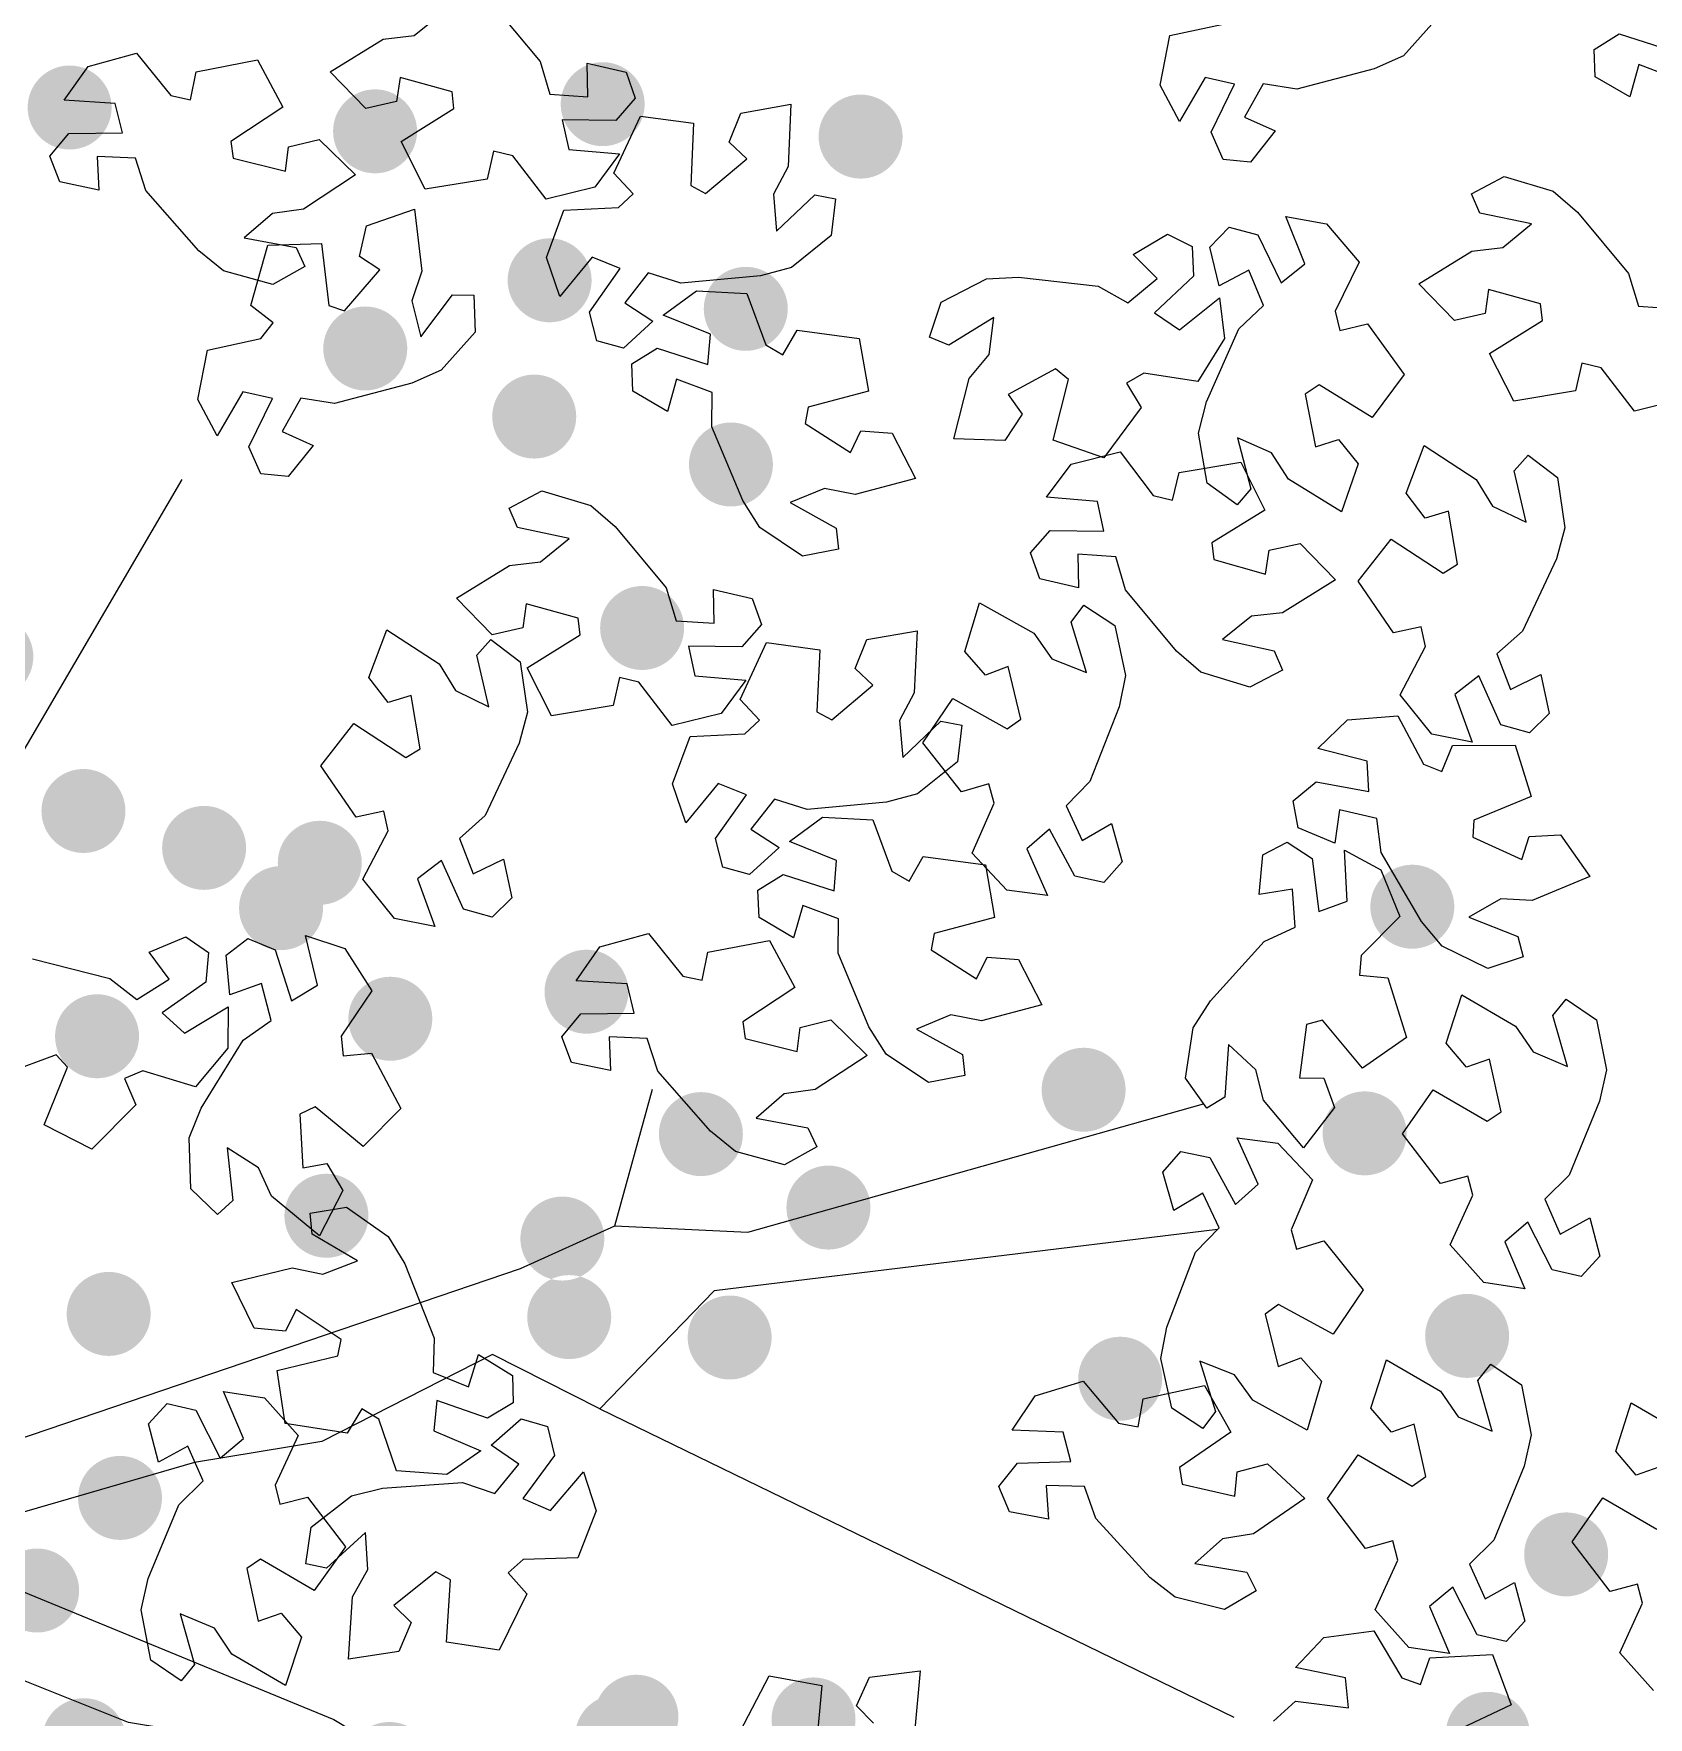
# Model space of a CAD drawing. Header units: millimetres. Extents: x 935 to 13922, y 3203 to 7816.
# Drawn here: x 4787.4 to 4878, y 7157.6 to 7252 of the extents above; entities that cross this region are included whole.
import ezdxf

# ---------------------------------------------------------------- set-up
doc = ezdxf.new("R2010")
doc.units = ezdxf.units.MM
doc.layers.add('ALBERI frutti - Fruit', color=7, linetype='Continuous', lineweight=5, true_color=0xfd8930)
doc.layers.add('Albero_tronco', color=7, linetype='Continuous', lineweight=5, true_color=0x846648)
doc.layers.add('ALBERO - TREE', color=96, linetype='Continuous', lineweight=5)

msp = doc.modelspace()

# ---------------------------------------------------------------- hatches: boundary and pattern name
at = {"layer": 'ALBERI frutti - Fruit', "lineweight": 30}
h = msp.add_hatch(color=256, dxfattribs=at)
h.dxf.hatch_style = 1
edge = h.paths.add_edge_path()
edge.add_arc((4735.583, 7251.741), 2.355, 0, 360)
edge = h.paths.add_edge_path()
edge.add_arc((4725.65, 7251.892), 2.355, 0, 360)
edge = h.paths.add_edge_path()
edge.add_arc((4738.91, 7235.318), 2.355, 0, 360)
edge = h.paths.add_edge_path()
edge.add_arc((4740.429, 7224.522), 2.355, 0, 360)
edge = h.paths.add_edge_path()
edge.add_arc((4771.976, 7231.724), 2.355, 0, 360)
edge = h.paths.add_edge_path()
edge.add_arc((4775.627, 7236.054), 2.355, 0, 360)
edge = h.paths.add_edge_path()
edge.add_arc((4755.388, 7216.457), 2.355, 0, 360)
edge = h.paths.add_edge_path()
edge.add_arc((4762.22, 7202), 2.355, 0, 360)
edge = h.paths.add_edge_path()
edge.add_arc((4767.976, 7210.999), 2.355, 0, 360)
edge = h.paths.add_edge_path()
edge.add_arc((4768.605, 7220.042), 2.355, 0, 360)
edge = h.paths.add_edge_path()
edge.add_arc((4815.502, 7230.558), 2.355, 0, 360)
edge = h.paths.add_edge_path()
edge.add_arc((4821.552, 7218.702), 2.355, 0, 360)
edge = h.paths.add_edge_path()
edge.add_arc((4826.534, 7227.871), 2.355, 0, 360)
edge = h.paths.add_edge_path()
edge.add_arc((4827.365, 7236.599), 2.355, 0, 360)
edge = h.paths.add_edge_path()
edge.add_arc((4816.365, 7238.199), 2.355, 0, 360)
edge = h.paths.add_edge_path()
edge.add_arc((4833.806, 7246.258), 2.355, 0, 360)
edge = h.paths.add_edge_path()
edge.add_arc((4819.34, 7248.078), 2.355, 0, 360)
edge = h.paths.add_edge_path()
edge.add_arc((4806.575, 7246.554), 2.355, 0, 360)
edge = h.paths.add_edge_path()
edge.add_arc((4786.815, 7256.284), 2.355, 0, 360)
edge = h.paths.add_edge_path()
edge.add_arc((4791.466, 7261.475), 2.355, 0, 360)
edge = h.paths.add_edge_path()
edge.add_arc((4816.66, 7271.616), 2.355, 0, 360)
edge = h.paths.add_edge_path()
edge.add_arc((4824.043, 7281.879), 2.355, 0, 360)
edge = h.paths.add_edge_path()
edge.add_arc((4816.274, 7276.021), 2.355, 0, 360)
edge = h.paths.add_edge_path()
edge.add_arc((4803.041, 7277.3), 2.355, 0, 360)
edge = h.paths.add_edge_path()
edge.add_arc((4796.181, 7297.93), 2.355, 0, 360)
edge = h.paths.add_edge_path()
edge.add_arc((4800.496, 7294.553), 2.355, 0, 360)
edge = h.paths.add_edge_path()
edge.add_arc((4806.625, 7288.347), 2.355, 0, 360)
edge = h.paths.add_edge_path()
edge.add_arc((4817.629, 7289.865), 2.355, 0, 360)
edge = h.paths.add_edge_path()
edge.add_arc((4766.491, 7284.608), 2.355, 0, 360)
edge = h.paths.add_edge_path()
edge.add_arc((4772.24, 7273.249), 2.355, 0, 360)
edge = h.paths.add_edge_path()
edge.add_arc((4777.793, 7260.997), 2.355, 0, 360)
edge = h.paths.add_edge_path()
edge.add_arc((4790.83, 7271.794), 2.355, 0, 360)
edge = h.paths.add_edge_path()
edge.add_arc((4761.66, 7247.861), 2.355, 0, 360)
edge = h.paths.add_edge_path()
edge.add_arc((4773.398, 7250.934), 2.355, 0, 360)
edge = h.paths.add_edge_path()
edge.add_arc((4784.241, 7234.125), 2.355, 0, 360)
edge = h.paths.add_edge_path()
edge.add_arc((4785.054, 7217.097), 2.355, 0, 360)
edge = h.paths.add_edge_path()
edge.add_arc((4790.22, 7208.439), 2.355, 0, 360)
edge = h.paths.add_edge_path()
edge.add_arc((4803.474, 7205.535), 2.355, 0, 360)
edge = h.paths.add_edge_path()
edge.add_arc((4790.983, 7195.805), 2.355, 0, 360)
edge = h.paths.add_edge_path()
edge.add_arc((4779.542, 7209.132), 2.355, 0, 360)
edge = h.paths.add_edge_path()
edge.add_arc((4777.778, 7198.934), 2.355, 0, 360)
edge = h.paths.add_edge_path()
edge.add_arc((4747.422, 7246.276), 2.355, 0, 360)
edge = h.paths.add_edge_path()
edge.add_arc((4789.446, 7247.889), 2.355, 0, 360)
edge = h.paths.add_edge_path()
edge.add_arc((4806.026, 7234.377), 2.355, 0, 360)
edge = h.paths.add_edge_path()
edge.add_arc((4736.418, 7280.446), 2.355, 0, 360)
edge = h.paths.add_edge_path()
edge.add_arc((4730.88, 7273.16), 2.355, 0, 360)
edge = h.paths.add_edge_path()
edge.add_arc((4752.783, 7270.849), 2.355, 0, 360)
edge = h.paths.add_edge_path()
edge.add_arc((4750.731, 7287.054), 2.355, 0, 360)
edge = h.paths.add_edge_path()
edge.add_arc((4769.165, 7297.32), 2.355, 0, 360)
edge = h.paths.add_edge_path()
edge.add_arc((4733.011, 7220.007), 2.355, 0, 360)
h = msp.add_hatch(color=256, dxfattribs=at)
h.dxf.hatch_style = 1
edge = h.paths.add_edge_path()
edge.add_arc((4736.388, 7160.181), 2.355, 0, 360)
edge = h.paths.add_edge_path()
edge.add_arc((4726.455, 7160.332), 2.355, 0, 360)
edge = h.paths.add_edge_path()
edge.add_arc((4739.715, 7143.758), 2.355, 0, 360)
edge = h.paths.add_edge_path()
edge.add_arc((4741.235, 7132.962), 2.355, 0, 360)
edge = h.paths.add_edge_path()
edge.add_arc((4772.781, 7140.164), 2.355, 0, 360)
edge = h.paths.add_edge_path()
edge.add_arc((4776.432, 7144.494), 2.355, 0, 360)
edge = h.paths.add_edge_path()
edge.add_arc((4756.194, 7124.897), 2.355, 0, 360)
edge = h.paths.add_edge_path()
edge.add_arc((4763.026, 7110.44), 2.355, 0, 360)
edge = h.paths.add_edge_path()
edge.add_arc((4768.781, 7119.439), 2.355, 0, 360)
edge = h.paths.add_edge_path()
edge.add_arc((4769.411, 7128.481), 2.355, 0, 360)
edge = h.paths.add_edge_path()
edge.add_arc((4816.307, 7138.998), 2.355, 0, 360)
edge = h.paths.add_edge_path()
edge.add_arc((4822.358, 7127.142), 2.355, 0, 360)
edge = h.paths.add_edge_path()
edge.add_arc((4827.339, 7136.311), 2.355, 0, 360)
edge = h.paths.add_edge_path()
edge.add_arc((4828.171, 7145.039), 2.355, 0, 360)
edge = h.paths.add_edge_path()
edge.add_arc((4817.17, 7146.639), 2.355, 0, 360)
edge = h.paths.add_edge_path()
edge.add_arc((4834.611, 7154.698), 2.355, 0, 360)
edge = h.paths.add_edge_path()
edge.add_arc((4820.145, 7156.518), 2.355, 0, 360)
edge = h.paths.add_edge_path()
edge.add_arc((4807.38, 7154.994), 2.355, 0, 360)
edge = h.paths.add_edge_path()
edge.add_arc((4787.621, 7164.723), 2.355, 0, 360)
edge = h.paths.add_edge_path()
edge.add_arc((4792.271, 7169.915), 2.355, 0, 360)
edge = h.paths.add_edge_path()
edge.add_arc((4817.465, 7180.056), 2.355, 0, 360)
edge = h.paths.add_edge_path()
edge.add_arc((4824.848, 7190.319), 2.355, 0, 360)
edge = h.paths.add_edge_path()
edge.add_arc((4817.079, 7184.461), 2.355, 0, 360)
edge = h.paths.add_edge_path()
edge.add_arc((4803.846, 7185.74), 2.355, 0, 360)
edge = h.paths.add_edge_path()
edge.add_arc((4796.987, 7206.37), 2.355, 0, 360)
edge = h.paths.add_edge_path()
edge.add_arc((4801.302, 7202.993), 2.355, 0, 360)
edge = h.paths.add_edge_path()
edge.add_arc((4807.43, 7196.787), 2.355, 0, 360)
edge = h.paths.add_edge_path()
edge.add_arc((4818.434, 7198.304), 2.355, 0, 360)
edge = h.paths.add_edge_path()
edge.add_arc((4767.297, 7193.048), 2.355, 0, 360)
edge = h.paths.add_edge_path()
edge.add_arc((4773.045, 7181.689), 2.355, 0, 360)
edge = h.paths.add_edge_path()
edge.add_arc((4778.598, 7169.437), 2.355, 0, 360)
edge = h.paths.add_edge_path()
edge.add_arc((4791.635, 7180.234), 2.355, 0, 360)
edge = h.paths.add_edge_path()
edge.add_arc((4762.465, 7156.301), 2.355, 0, 360)
edge = h.paths.add_edge_path()
edge.add_arc((4774.203, 7159.374), 2.355, 0, 360)
edge = h.paths.add_edge_path()
edge.add_arc((4785.047, 7142.565), 2.355, 0, 360)
edge = h.paths.add_edge_path()
edge.add_arc((4785.859, 7125.537), 2.355, 0, 360)
edge = h.paths.add_edge_path()
edge.add_arc((4791.025, 7116.879), 2.355, 0, 360)
edge = h.paths.add_edge_path()
edge.add_arc((4804.279, 7113.975), 2.355, 0, 360)
edge = h.paths.add_edge_path()
edge.add_arc((4791.788, 7104.245), 2.355, 0, 360)
edge = h.paths.add_edge_path()
edge.add_arc((4780.347, 7117.572), 2.355, 0, 360)
edge = h.paths.add_edge_path()
edge.add_arc((4778.584, 7107.373), 2.355, 0, 360)
edge = h.paths.add_edge_path()
edge.add_arc((4748.228, 7154.716), 2.355, 0, 360)
edge = h.paths.add_edge_path()
edge.add_arc((4790.251, 7156.329), 2.355, 0, 360)
edge = h.paths.add_edge_path()
edge.add_arc((4806.831, 7142.817), 2.355, 0, 360)
edge = h.paths.add_edge_path()
edge.add_arc((4737.224, 7188.886), 2.355, 0, 360)
edge = h.paths.add_edge_path()
edge.add_arc((4731.685, 7181.6), 2.355, 0, 360)
edge = h.paths.add_edge_path()
edge.add_arc((4753.588, 7179.289), 2.355, 0, 360)
edge = h.paths.add_edge_path()
edge.add_arc((4751.536, 7195.494), 2.355, 0, 360)
edge = h.paths.add_edge_path()
edge.add_arc((4769.97, 7205.759), 2.355, 0, 360)
edge = h.paths.add_edge_path()
edge.add_arc((4733.817, 7128.447), 2.355, 0, 360)
h = msp.add_hatch(color=256, dxfattribs=at)
h.dxf.hatch_style = 1
edge = h.paths.add_edge_path()
edge.add_arc((4831.165, 7157.493), 2.355, 0, 360)
edge = h.paths.add_edge_path()
edge.add_arc((4821.233, 7157.644), 2.355, 0, 360)
edge = h.paths.add_edge_path()
edge.add_arc((4834.492, 7141.069), 2.355, 0, 360)
edge = h.paths.add_edge_path()
edge.add_arc((4836.012, 7130.273), 2.355, 0, 360)
edge = h.paths.add_edge_path()
edge.add_arc((4867.558, 7137.475), 2.355, 0, 360)
edge = h.paths.add_edge_path()
edge.add_arc((4871.21, 7141.805), 2.355, 0, 360)
edge = h.paths.add_edge_path()
edge.add_arc((4850.971, 7122.209), 2.355, 0, 360)
edge = h.paths.add_edge_path()
edge.add_arc((4857.803, 7107.751), 2.355, 0, 360)
edge = h.paths.add_edge_path()
edge.add_arc((4863.558, 7116.751), 2.355, 0, 360)
edge = h.paths.add_edge_path()
edge.add_arc((4864.188, 7125.793), 2.355, 0, 360)
edge = h.paths.add_edge_path()
edge.add_arc((4911.084, 7136.309), 2.355, 0, 360)
edge = h.paths.add_edge_path()
edge.add_arc((4917.135, 7124.453), 2.355, 0, 360)
edge = h.paths.add_edge_path()
edge.add_arc((4922.117, 7133.622), 2.355, 0, 360)
edge = h.paths.add_edge_path()
edge.add_arc((4922.948, 7142.35), 2.355, 0, 360)
edge = h.paths.add_edge_path()
edge.add_arc((4911.948, 7143.95), 2.355, 0, 360)
edge = h.paths.add_edge_path()
edge.add_arc((4929.388, 7152.01), 2.355, 0, 360)
edge = h.paths.add_edge_path()
edge.add_arc((4914.923, 7153.829), 2.355, 0, 360)
edge = h.paths.add_edge_path()
edge.add_arc((4902.157, 7152.306), 2.355, 0, 360)
edge = h.paths.add_edge_path()
edge.add_arc((4882.398, 7162.035), 2.355, 0, 360)
edge = h.paths.add_edge_path()
edge.add_arc((4887.049, 7167.226), 2.355, 0, 360)
edge = h.paths.add_edge_path()
edge.add_arc((4912.243, 7177.367), 2.355, 0, 360)
edge = h.paths.add_edge_path()
edge.add_arc((4919.626, 7187.63), 2.355, 0, 360)
edge = h.paths.add_edge_path()
edge.add_arc((4911.856, 7181.772), 2.355, 0, 360)
edge = h.paths.add_edge_path()
edge.add_arc((4898.624, 7183.051), 2.355, 0, 360)
edge = h.paths.add_edge_path()
edge.add_arc((4891.764, 7203.682), 2.355, 0, 360)
edge = h.paths.add_edge_path()
edge.add_arc((4896.079, 7200.305), 2.355, 0, 360)
edge = h.paths.add_edge_path()
edge.add_arc((4902.208, 7194.099), 2.355, 0, 360)
edge = h.paths.add_edge_path()
edge.add_arc((4913.211, 7195.616), 2.355, 0, 360)
edge = h.paths.add_edge_path()
edge.add_arc((4862.074, 7190.36), 2.355, 0, 360)
edge = h.paths.add_edge_path()
edge.add_arc((4867.823, 7179), 2.355, 0, 360)
edge = h.paths.add_edge_path()
edge.add_arc((4873.376, 7166.748), 2.355, 0, 360)
edge = h.paths.add_edge_path()
edge.add_arc((4886.412, 7177.546), 2.355, 0, 360)
edge = h.paths.add_edge_path()
edge.add_arc((4857.242, 7153.612), 2.355, 0, 360)
edge = h.paths.add_edge_path()
edge.add_arc((4868.981, 7156.686), 2.355, 0, 360)
edge = h.paths.add_edge_path()
edge.add_arc((4879.824, 7139.877), 2.355, 0, 360)
edge = h.paths.add_edge_path()
edge.add_arc((4880.637, 7122.849), 2.355, 0, 360)
edge = h.paths.add_edge_path()
edge.add_arc((4885.802, 7114.19), 2.355, 0, 360)
edge = h.paths.add_edge_path()
edge.add_arc((4899.056, 7111.286), 2.355, 0, 360)
edge = h.paths.add_edge_path()
edge.add_arc((4886.566, 7101.557), 2.355, 0, 360)
edge = h.paths.add_edge_path()
edge.add_arc((4875.125, 7114.883), 2.355, 0, 360)
edge = h.paths.add_edge_path()
edge.add_arc((4873.361, 7104.685), 2.355, 0, 360)
edge = h.paths.add_edge_path()
edge.add_arc((4843.005, 7152.028), 2.355, 0, 360)
edge = h.paths.add_edge_path()
edge.add_arc((4885.028, 7153.64), 2.355, 0, 360)
edge = h.paths.add_edge_path()
edge.add_arc((4901.609, 7140.129), 2.355, 0, 360)
edge = h.paths.add_edge_path()
edge.add_arc((4832.001, 7186.198), 2.355, 0, 360)
edge = h.paths.add_edge_path()
edge.add_arc((4826.462, 7178.912), 2.355, 0, 360)
edge = h.paths.add_edge_path()
edge.add_arc((4848.366, 7176.6), 2.355, 0, 360)
edge = h.paths.add_edge_path()
edge.add_arc((4846.314, 7192.806), 2.355, 0, 360)
edge = h.paths.add_edge_path()
edge.add_arc((4864.748, 7203.071), 2.355, 0, 360)
edge = h.paths.add_edge_path()
edge.add_arc((4828.594, 7125.759), 2.355, 0, 360)

# ---------------------------------------------------------------- linework, layer by layer
at = {"layer": 'ALBERO - TREE', "lineweight": 9}
for points in [[(4812.96, 7253.914), (4815.83, 7250.467), (4816.379, 7248.63), (4818.513, 7248.489), (4818.474, 7250.377), (4820.649, 7249.868), (4821.166, 7248.412), (4820.073, 7247.156), (4820.073, 7247.156), (4817.072, 7247.194), (4817.434, 7245.534), (4820.284, 7245.288), (4818.907, 7243.432), (4816.162, 7242.744), (4814.299, 7245.18), (4813.214, 7245.435), (4812.859, 7243.88), (4812.859, 7243.88), (4809.394, 7243.302), (4808.034, 7245.981), (4810.999, 7247.831), (4810.894, 7248.765), (4807.98, 7249.568), (4807.78, 7248.222), (4806.058, 7247.84), (4804.065, 7249.884), (4807.031, 7251.729), (4808.775, 7251.927), (4810.387, 7253.245)], [(4866.168, 7252.922), (4864.256, 7250.793), (4862.616, 7250.055), (4858.275, 7248.928), (4856.378, 7249.214), (4855.342, 7247.344), (4857.065, 7246.575), (4855.678, 7244.824), (4854.141, 7244.977), (4853.47, 7246.501), (4853.47, 7246.501), (4854.784, 7249.199), (4853.128, 7249.58), (4851.691, 7247.106), (4850.599, 7249.144), (4851.147, 7251.92), (4854.144, 7252.566)], [(4879.455, 7249.534), (4877.457, 7250.296), (4876.939, 7248.48), (4875.01, 7249.606), (4874.943, 7251.149), (4876.357, 7252.029), (4876.357, 7252.029), (4879.214, 7251.11)], [(4879.953, 7231.545), (4877.209, 7230.857), (4875.346, 7233.293), (4874.26, 7233.548), (4873.906, 7231.994), (4873.906, 7231.994), (4870.44, 7231.415), (4869.08, 7234.095), (4872.046, 7235.944), (4871.94, 7236.878), (4869.027, 7237.681), (4868.827, 7236.335), (4867.105, 7235.954), (4865.112, 7237.998), (4868.078, 7239.843), (4869.821, 7240.04), (4871.434, 7241.359), (4868.542, 7241.974), (4868.067, 7243.056), (4869.898, 7244.018), (4872.639, 7243.196), (4874.006, 7242.027), (4876.877, 7238.581), (4877.426, 7236.743), (4879.56, 7236.603)], [(4787.356, 7200.154), (4791.701, 7199.043), (4793.223, 7197.875), (4795.034, 7199.012), (4793.897, 7200.518), (4795.958, 7201.38), (4797.23, 7200.503), (4797.08, 7198.845), (4797.08, 7198.845), (4794.626, 7197.118), (4795.891, 7195.984), (4798.345, 7197.455), (4798.316, 7195.143), (4796.495, 7192.978), (4793.558, 7193.861), (4792.529, 7193.431), (4793.152, 7191.964), (4793.152, 7191.964), (4790.682, 7189.465), (4788.011, 7190.84), (4789.331, 7194.076), (4788.698, 7194.771), (4785.867, 7193.715)], [(4878.582, 7171.644), (4877.299, 7171.191), (4876.156, 7172.534), (4877.029, 7175.252), (4880.048, 7173.494)], [(4878.275, 7159.116), (4876.382, 7161.22), (4877.663, 7164.006), (4877.38, 7165.085), (4875.84, 7164.67), (4875.84, 7164.67), (4873.707, 7167.462), (4875.438, 7169.918), (4878.46, 7168.163)], [(4856.97, 7157.398), (4858.199, 7158.521), (4858.199, 7158.521), (4861.176, 7158.142), (4861.005, 7159.832), (4858.202, 7160.401), (4859.781, 7162.089), (4862.586, 7162.46), (4864.16, 7159.828), (4865.21, 7159.452), (4865.739, 7160.955), (4865.739, 7160.955), (4869.247, 7161.136), (4870.294, 7158.32), (4867.137, 7156.819)], [(4827.047, 7156.817), (4828.673, 7159.931), (4831.631, 7159.402), (4831.32, 7155.921)], [(4834.525, 7157.284), (4833.572, 7158.254), (4834.305, 7159.859), (4837.137, 7160.218), (4836.822, 7156.739)]]:
    msp.add_lwpolyline(points, dxfattribs=at)
for points in [[(4800.839, 7237.969), (4798.078, 7238.724), (4796.682, 7239.858), (4793.727, 7243.232), (4793.133, 7245.056), (4790.996, 7245.143), (4791.082, 7243.258), (4788.895, 7243.713), (4788.342, 7245.155), (4789.404, 7246.438), (4789.404, 7246.438), (4792.405, 7246.474), (4792.002, 7248.124), (4789.146, 7248.3), (4790.477, 7250.19), (4793.204, 7250.945), (4795.127, 7248.556), (4796.218, 7248.328), (4796.534, 7249.891), (4796.534, 7249.891), (4799.984, 7250.555), (4801.41, 7247.91), (4798.491, 7245.988), (4798.62, 7245.057), (4801.552, 7244.326), (4801.719, 7245.676), (4803.431, 7246.1), (4805.474, 7244.107), (4802.554, 7242.188), (4800.817, 7241.948), (4799.237, 7240.59), (4802.144, 7240.047), (4802.645, 7238.976)], [(4832.156, 7240.717), (4829.928, 7238.921), (4828.191, 7238.455), (4823.725, 7238.037), (4821.899, 7238.623), (4820.577, 7236.942), (4822.155, 7235.907), (4820.505, 7234.401), (4819.012, 7234.798), (4818.595, 7236.41), (4818.595, 7236.41), (4820.323, 7238.863), (4818.75, 7239.504), (4816.935, 7237.292), (4816.183, 7239.478), (4817.168, 7242.131), (4820.23, 7242.289), (4821.054, 7243.041), (4819.973, 7244.212), (4819.973, 7244.212), (4821.456, 7247.397), (4824.435, 7247.003), (4824.283, 7243.512), (4825.113, 7243.071), (4827.423, 7245.019), (4826.426, 7245.945), (4827.085, 7247.581), (4829.898, 7248.069), (4829.742, 7244.579), (4828.919, 7243.03), (4829.095, 7240.954), (4831.237, 7242.991), (4832.399, 7242.771)], [(4812.198, 7235.291), (4810.285, 7233.162), (4808.645, 7232.423), (4804.304, 7231.296), (4802.408, 7231.582), (4801.371, 7229.712), (4803.095, 7228.943), (4801.707, 7227.192), (4800.17, 7227.345), (4799.5, 7228.87), (4799.5, 7228.87), (4800.814, 7231.568), (4799.158, 7231.948), (4797.72, 7229.475), (4796.628, 7231.512), (4797.176, 7234.288), (4800.174, 7234.935), (4800.867, 7235.808), (4799.612, 7236.792), (4799.612, 7236.792), (4800.566, 7240.173), (4803.57, 7240.261), (4803.978, 7236.79), (4804.868, 7236.487), (4806.837, 7238.78), (4805.704, 7239.535), (4806.094, 7241.255), (4808.792, 7242.187), (4809.197, 7238.717), (4808.632, 7237.056), (4809.137, 7235.035), (4810.926, 7237.389), (4812.108, 7237.357)], [(4853.25, 7226.814), (4852.765, 7229.634), (4853.202, 7231.379), (4855.009, 7235.484), (4856.41, 7236.795), (4855.585, 7238.767), (4853.913, 7237.892), (4853.399, 7240.066), (4854.472, 7241.177), (4856.084, 7240.758), (4856.084, 7240.758), (4857.386, 7238.054), (4858.711, 7239.118), (4857.662, 7241.779), (4859.938, 7241.373), (4861.776, 7239.222), (4860.425, 7236.469), (4860.681, 7235.384), (4862.23, 7235.759), (4862.23, 7235.759), (4864.292, 7232.914), (4862.499, 7230.503), (4859.522, 7232.334), (4858.733, 7231.823), (4859.312, 7228.857), (4860.606, 7229.278), (4861.714, 7227.906), (4860.772, 7225.211), (4857.799, 7227.045), (4856.846, 7228.518), (4854.947, 7229.374), (4855.685, 7226.511), (4854.927, 7225.603)], [(4838.326, 7236.97), (4840.873, 7238.274), (4842.669, 7238.377), (4847.126, 7237.877), (4848.795, 7236.931), (4850.432, 7238.306), (4849.097, 7239.641), (4851.019, 7240.78), (4852.4, 7240.087), (4852.48, 7238.424), (4852.48, 7238.424), (4850.288, 7236.374), (4851.698, 7235.427), (4853.926, 7237.222), (4854.217, 7234.929), (4852.712, 7232.533), (4849.682, 7233.001), (4848.722, 7232.434), (4849.542, 7231.066), (4849.542, 7231.066), (4847.441, 7228.25), (4844.605, 7229.242), (4845.465, 7232.63), (4844.742, 7233.231), (4842.084, 7231.794), (4842.871, 7230.684), (4841.892, 7229.217), (4839.039, 7229.312), (4839.903, 7232.697), (4841.024, 7234.046), (4841.275, 7236.114), (4838.762, 7234.556), (4837.67, 7235.009)], [(4830.542, 7222.737), (4828.163, 7224.328), (4827.2, 7225.847), (4825.469, 7229.985), (4825.484, 7231.903), (4823.486, 7232.664), (4822.969, 7230.849), (4821.039, 7231.975), (4820.973, 7233.518), (4822.387, 7234.397), (4822.387, 7234.397), (4825.244, 7233.479), (4825.386, 7235.172), (4822.734, 7236.244), (4824.596, 7237.614), (4827.421, 7237.465), (4828.486, 7234.589), (4829.449, 7234.027), (4830.245, 7235.408), (4830.245, 7235.408), (4833.727, 7234.943), (4834.24, 7231.982), (4830.862, 7231.086), (4830.688, 7230.162), (4833.237, 7228.538), (4833.823, 7229.766), (4835.582, 7229.624), (4836.886, 7227.085), (4833.508, 7226.193), (4831.784, 7226.517), (4829.855, 7225.73), (4832.439, 7224.293), (4832.575, 7223.118)], [(4872.891, 7227.144), (4873.306, 7224.312), (4872.826, 7222.579), (4870.918, 7218.52), (4869.485, 7217.245), (4870.261, 7215.252), (4871.954, 7216.086), (4872.414, 7213.9), (4871.314, 7212.815), (4869.713, 7213.274), (4869.713, 7213.274), (4868.478, 7216.009), (4867.127, 7214.979), (4868.11, 7212.293), (4865.845, 7212.755), (4864.061, 7214.951), (4865.479, 7217.669), (4865.251, 7218.761), (4863.693, 7218.424), (4863.693, 7218.424), (4861.702, 7221.319), (4863.554, 7223.685), (4866.485, 7221.781), (4867.286, 7222.272), (4866.781, 7225.251), (4865.477, 7224.863), (4864.402, 7226.262), (4865.411, 7228.932), (4868.338, 7227.026), (4869.254, 7225.53), (4871.132, 7224.627), (4870.465, 7227.507), (4871.245, 7228.396)], [(4855.63, 7215.388), (4852.892, 7216.22), (4851.529, 7217.394), (4848.67, 7220.85), (4848.127, 7222.69), (4845.994, 7222.837), (4846.027, 7220.95), (4843.853, 7221.467), (4843.341, 7222.924), (4844.439, 7224.176), (4844.439, 7224.176), (4847.44, 7224.128), (4847.083, 7225.789), (4844.234, 7226.045), (4845.618, 7227.896), (4848.365, 7228.575), (4850.219, 7226.132), (4851.304, 7225.874), (4851.664, 7227.427), (4851.664, 7227.427), (4855.131, 7227.993), (4856.482, 7225.309), (4853.51, 7223.47), (4853.613, 7222.536), (4856.523, 7221.723), (4856.728, 7223.068), (4858.451, 7223.443), (4860.437, 7221.393), (4857.464, 7219.558), (4855.721, 7219.367), (4854.104, 7218.053), (4856.993, 7217.429), (4857.464, 7216.344)], [(4815.928, 7226.387), (4818.669, 7225.564), (4820.036, 7224.396), (4822.906, 7220.949), (4823.456, 7219.112), (4825.589, 7218.971), (4825.55, 7220.859), (4827.725, 7220.35), (4828.242, 7218.894), (4827.149, 7217.638), (4827.149, 7217.638), (4824.148, 7217.676), (4824.51, 7216.016), (4827.36, 7215.77), (4825.983, 7213.914), (4823.238, 7213.226), (4821.376, 7215.662), (4820.29, 7215.917), (4819.935, 7214.362), (4819.935, 7214.362), (4816.47, 7213.784), (4815.11, 7216.463), (4818.075, 7218.313), (4817.97, 7219.247), (4815.057, 7220.05), (4814.857, 7218.704), (4813.134, 7218.322), (4811.142, 7220.366), (4814.108, 7222.211), (4815.851, 7222.408), (4817.463, 7223.727), (4814.571, 7224.342), (4814.097, 7225.425)], [(4848.058, 7218.836), (4848.663, 7216.038), (4848.301, 7214.277), (4846.671, 7210.098), (4845.328, 7208.729), (4846.236, 7206.793), (4847.87, 7207.74), (4848.475, 7205.589), (4847.451, 7204.433), (4845.823, 7204.783), (4845.823, 7204.783), (4844.406, 7207.428), (4843.128, 7206.309), (4844.29, 7203.695), (4841.999, 7204.004), (4840.07, 7206.074), (4841.302, 7208.882), (4841.001, 7209.956), (4839.469, 7209.515), (4839.469, 7209.515), (4837.287, 7212.269), (4838.975, 7214.755), (4842.028, 7213.052), (4842.794, 7213.596), (4842.089, 7216.535), (4840.814, 7216.059), (4839.648, 7217.383), (4840.474, 7220.115), (4843.523, 7218.41), (4844.538, 7216.98), (4846.472, 7216.206), (4845.612, 7219.034), (4846.331, 7219.973)], [(4814.715, 7216.804), (4815.13, 7213.972), (4814.65, 7212.239), (4812.742, 7208.18), (4811.309, 7206.905), (4812.085, 7204.912), (4813.778, 7205.746), (4814.238, 7203.56), (4813.137, 7202.476), (4811.537, 7202.934), (4811.537, 7202.934), (4810.302, 7205.67), (4808.951, 7204.639), (4809.934, 7201.953), (4807.669, 7202.415), (4805.884, 7204.611), (4807.303, 7207.329), (4807.075, 7208.421), (4805.516, 7208.085), (4805.516, 7208.085), (4803.526, 7210.98), (4805.378, 7213.346), (4808.309, 7211.441), (4809.11, 7211.932), (4808.605, 7214.911), (4807.301, 7214.523), (4806.226, 7215.922), (4807.235, 7218.593), (4810.162, 7216.686), (4811.078, 7215.19), (4812.955, 7214.287), (4812.289, 7217.168), (4813.069, 7218.056)], [(4839.233, 7211.199), (4837.004, 7209.403), (4835.267, 7208.937), (4830.801, 7208.519), (4828.975, 7209.105), (4827.653, 7207.424), (4829.231, 7206.389), (4827.581, 7204.883), (4826.088, 7205.28), (4825.671, 7206.892), (4825.671, 7206.892), (4827.399, 7209.345), (4825.826, 7209.986), (4824.011, 7207.774), (4823.259, 7209.96), (4824.244, 7212.613), (4827.306, 7212.771), (4828.131, 7213.523), (4827.049, 7214.694), (4827.049, 7214.694), (4828.532, 7217.879), (4831.511, 7217.485), (4831.359, 7213.994), (4832.189, 7213.553), (4834.499, 7215.501), (4833.502, 7216.427), (4834.162, 7218.063), (4836.974, 7218.551), (4836.818, 7215.061), (4835.995, 7213.512), (4836.171, 7211.436), (4838.313, 7213.473), (4839.475, 7213.253)], [(4868.992, 7199.601), (4866.422, 7200.861), (4865.265, 7202.237), (4862.996, 7206.106), (4862.754, 7208.009), (4860.672, 7208.496), (4860.403, 7206.628), (4858.34, 7207.485), (4858.068, 7209.006), (4859.351, 7210.066), (4859.351, 7210.066), (4862.306, 7209.538), (4862.22, 7211.235), (4859.448, 7211.944), (4861.11, 7213.55), (4863.931, 7213.78), (4865.37, 7211.072), (4866.4, 7210.644), (4867.004, 7212.119), (4867.004, 7212.119), (4870.517, 7212.123), (4871.421, 7209.258), (4868.193, 7207.918), (4868.144, 7206.979), (4870.887, 7205.711), (4871.304, 7207.006), (4873.066, 7207.101), (4874.698, 7204.759), (4871.47, 7203.423), (4869.718, 7203.513), (4867.912, 7202.476), (4870.664, 7201.397), (4870.956, 7200.251)], [(4837.618, 7193.219), (4835.24, 7194.81), (4834.276, 7196.329), (4832.545, 7200.467), (4832.56, 7202.385), (4830.562, 7203.146), (4830.045, 7201.331), (4828.115, 7202.457), (4828.049, 7204), (4829.463, 7204.879), (4829.463, 7204.879), (4832.32, 7203.961), (4832.462, 7205.654), (4829.81, 7206.726), (4831.672, 7208.096), (4834.498, 7207.947), (4835.562, 7205.071), (4836.525, 7204.509), (4837.321, 7205.89), (4837.321, 7205.89), (4840.803, 7205.425), (4841.316, 7202.464), (4837.938, 7201.568), (4837.764, 7200.644), (4840.313, 7199.02), (4840.9, 7200.248), (4842.658, 7200.106), (4843.962, 7197.567), (4840.585, 7196.675), (4838.861, 7196.999), (4836.932, 7196.212), (4839.515, 7194.775), (4839.651, 7193.6)], [(4852.018, 7193.455), (4852.454, 7196.284), (4853.422, 7197.8), (4856.439, 7201.119), (4858.183, 7201.917), (4858.027, 7204.049), (4856.163, 7203.75), (4856.367, 7205.974), (4857.737, 7206.688), (4859.132, 7205.779), (4859.132, 7205.779), (4859.509, 7202.801), (4861.103, 7203.389), (4860.953, 7206.246), (4862.982, 7205.138), (4864.042, 7202.515), (4861.887, 7200.334), (4861.785, 7199.223), (4863.373, 7199.087), (4863.373, 7199.087), (4864.425, 7195.735), (4861.96, 7194.017), (4859.718, 7196.699), (4858.808, 7196.465), (4858.415, 7193.469), (4859.776, 7193.457), (4860.391, 7191.804), (4858.643, 7189.548), (4856.405, 7192.23), (4855.969, 7193.929), (4854.44, 7195.344), (4854.231, 7192.395), (4853.224, 7191.775)], [(4796.237, 7187.24), (4796.147, 7190.1), (4796.821, 7191.768), (4799.178, 7195.584), (4800.746, 7196.688), (4800.202, 7198.756), (4798.425, 7198.12), (4798.217, 7200.344), (4799.433, 7201.296), (4800.971, 7200.658), (4800.971, 7200.658), (4801.888, 7197.801), (4803.347, 7198.671), (4802.675, 7201.452), (4804.873, 7200.735), (4806.397, 7198.35), (4804.678, 7195.811), (4804.781, 7194.7), (4806.367, 7194.857), (4806.367, 7194.857), (4808.016, 7191.755), (4805.907, 7189.615), (4803.212, 7191.84), (4802.36, 7191.443), (4802.523, 7188.426), (4803.863, 7188.663), (4804.771, 7187.151), (4803.466, 7184.613), (4800.774, 7186.84), (4800.034, 7188.43), (4798.272, 7189.54), (4798.607, 7186.603), (4797.731, 7185.809)], [(4829.543, 7188.592), (4826.782, 7189.346), (4825.387, 7190.481), (4822.432, 7193.855), (4821.837, 7195.678), (4819.701, 7195.766), (4819.787, 7193.88), (4817.599, 7194.335), (4817.047, 7195.777), (4818.108, 7197.06), (4818.108, 7197.06), (4821.109, 7197.096), (4820.706, 7198.747), (4817.851, 7198.922), (4819.182, 7200.812), (4821.909, 7201.568), (4823.831, 7199.179), (4824.923, 7198.951), (4825.239, 7200.513), (4825.239, 7200.513), (4828.689, 7201.177), (4830.115, 7198.532), (4827.196, 7196.61), (4827.325, 7195.679), (4830.257, 7194.949), (4830.424, 7196.299), (4832.136, 7196.723), (4834.178, 7194.729), (4831.259, 7192.811), (4829.521, 7192.571), (4827.942, 7191.212), (4830.848, 7190.669), (4831.35, 7189.599)], [(4875.078, 7196.721), (4875.634, 7193.914), (4875.242, 7192.159), (4873.54, 7188.009), (4872.173, 7186.663), (4873.048, 7184.712), (4874.697, 7185.63), (4875.266, 7183.47), (4874.222, 7182.331), (4872.6, 7182.709), (4872.6, 7182.709), (4871.229, 7185.379), (4869.932, 7184.282), (4871.049, 7181.648), (4868.763, 7181.996), (4866.871, 7184.1), (4868.151, 7186.886), (4867.868, 7187.965), (4866.328, 7187.551), (4866.328, 7187.551), (4864.195, 7190.342), (4865.926, 7192.798), (4868.949, 7191.043), (4869.724, 7191.574), (4869.07, 7194.524), (4867.787, 7194.071), (4866.644, 7195.414), (4867.517, 7198.132), (4870.536, 7196.375), (4871.526, 7194.926), (4873.447, 7194.119), (4872.636, 7196.962), (4873.371, 7197.889)], [(4851.264, 7174.941), (4850.638, 7177.734), (4850.988, 7179.498), (4852.586, 7183.689), (4853.919, 7185.068), (4852.996, 7186.997), (4851.37, 7186.038), (4850.748, 7188.184), (4851.764, 7189.348), (4853.394, 7189.01), (4853.394, 7189.01), (4854.831, 7186.375), (4856.101, 7187.504), (4854.919, 7190.109), (4857.212, 7189.818), (4859.156, 7187.762), (4857.945, 7184.945), (4858.255, 7183.873), (4859.784, 7184.326), (4859.784, 7184.326), (4861.986, 7181.588), (4860.316, 7179.09), (4857.251, 7180.769), (4856.489, 7180.22), (4857.216, 7177.286), (4858.487, 7177.771), (4859.663, 7176.457), (4858.858, 7173.718), (4855.796, 7175.4), (4854.77, 7176.823), (4852.83, 7177.583), (4853.711, 7174.761), (4853, 7173.816)], [(4804.972, 7186.219), (4807.317, 7184.579), (4808.249, 7183.04), (4809.893, 7178.867), (4809.839, 7176.95), (4811.821, 7176.148), (4812.375, 7177.952), (4814.281, 7176.786), (4814.315, 7175.242), (4812.884, 7174.392), (4812.884, 7174.392), (4810.046, 7175.37), (4809.869, 7173.68), (4812.498, 7172.552), (4810.608, 7171.222), (4807.786, 7171.429), (4806.782, 7174.327), (4805.831, 7174.909), (4805.006, 7173.545), (4805.006, 7173.545), (4801.534, 7174.082), (4801.083, 7177.053), (4804.479, 7177.879), (4804.672, 7178.799), (4802.158, 7180.475), (4801.546, 7179.26), (4799.791, 7179.438), (4798.54, 7182.003), (4801.935, 7182.825), (4803.652, 7182.466), (4805.596, 7183.212), (4803.043, 7184.703), (4802.932, 7185.88)], [(4870.864, 7176.257), (4871.421, 7173.45), (4871.028, 7171.695), (4869.326, 7167.545), (4867.96, 7166.199), (4868.835, 7164.248), (4870.484, 7165.166), (4871.053, 7163.006), (4870.008, 7161.868), (4868.387, 7162.245), (4868.387, 7162.245), (4867.016, 7164.915), (4865.718, 7163.818), (4866.835, 7161.184), (4864.55, 7161.533), (4862.657, 7163.636), (4863.938, 7166.422), (4863.654, 7167.501), (4862.115, 7167.087), (4862.115, 7167.087), (4859.982, 7169.878), (4861.713, 7172.334), (4864.735, 7170.579), (4865.511, 7171.11), (4864.857, 7174.06), (4863.574, 7173.607), (4862.43, 7174.95), (4863.304, 7177.668), (4866.323, 7175.911), (4867.313, 7174.463), (4869.233, 7173.655), (4868.423, 7176.498), (4869.157, 7177.425)], [(4794.003, 7160.825), (4793.456, 7163.634), (4793.855, 7165.388), (4795.571, 7169.532), (4796.942, 7170.873), (4796.074, 7172.827), (4794.422, 7171.914), (4793.861, 7174.077), (4794.909, 7175.211), (4796.529, 7174.828), (4796.529, 7174.828), (4797.891, 7172.154), (4799.192, 7173.246), (4798.084, 7175.884), (4800.368, 7175.528), (4802.254, 7173.418), (4800.964, 7170.636), (4801.243, 7169.556), (4802.784, 7169.965), (4802.784, 7169.965), (4804.908, 7167.166), (4803.168, 7164.716), (4800.152, 7166.481), (4799.374, 7165.954), (4800.018, 7163.001), (4801.303, 7163.45), (4802.441, 7162.103), (4801.559, 7159.388), (4798.546, 7161.156), (4797.561, 7162.607), (4795.643, 7163.421), (4796.444, 7160.575), (4795.706, 7159.651)], [(4854.215, 7163.65), (4851.439, 7164.343), (4850.018, 7165.446), (4846.99, 7168.755), (4846.355, 7170.565), (4844.217, 7170.605), (4844.345, 7168.722), (4842.148, 7169.128), (4841.564, 7170.558), (4842.597, 7171.864), (4842.597, 7171.864), (4845.596, 7171.966), (4845.157, 7173.607), (4842.298, 7173.72), (4843.587, 7175.639), (4846.297, 7176.454), (4848.272, 7174.108), (4849.368, 7173.904), (4849.65, 7175.473), (4849.65, 7175.473), (4853.084, 7176.213), (4854.568, 7173.601), (4851.692, 7171.614), (4851.841, 7170.687), (4854.789, 7170.021), (4854.926, 7171.374), (4856.628, 7171.836), (4858.714, 7169.888), (4855.838, 7167.906), (4854.106, 7167.627), (4852.557, 7166.234), (4855.474, 7165.756), (4855.999, 7164.696)], [(4802.985, 7168.277), (4805.25, 7170.026), (4806.997, 7170.456), (4811.47, 7170.781), (4813.283, 7170.157), (4814.64, 7171.81), (4813.084, 7172.877), (4814.765, 7174.349), (4816.249, 7173.921), (4816.633, 7172.301), (4816.633, 7172.301), (4814.854, 7169.884), (4816.414, 7169.211), (4818.274, 7171.384), (4818.981, 7169.183), (4817.941, 7166.552), (4814.876, 7166.457), (4814.036, 7165.723), (4815.093, 7164.529), (4815.093, 7164.529), (4813.544, 7161.375), (4810.574, 7161.831), (4810.799, 7165.319), (4809.978, 7165.777), (4807.628, 7163.877), (4808.606, 7162.93), (4807.912, 7161.308), (4805.09, 7160.879), (4805.318, 7164.365), (4806.174, 7165.897), (4806.041, 7167.976), (4803.857, 7165.983), (4802.7, 7166.228)]]:
    msp.add_lwpolyline(points, close=True, dxfattribs=at)
at = {"layer": 'Albero_tronco', "lineweight": 9}
for p, q in [((4779.039, 7198.432), (4795.748, 7227.021)), ((4820.013, 7185.175), (4822.135, 7192.843)), ((4819.182, 7174.904), (4854.731, 7157.627))]:
    msp.add_line(p, q, dxfattribs=at)
for points in [[(4780.919, 7171.281), (4814.731, 7182.786), (4820.013, 7185.175), (4827.474, 7184.81), (4853.045, 7192.024)], [(4853.822, 7184.968), (4825.59, 7181.527), (4819.182, 7174.904), (4813.167, 7177.966), (4803.591, 7173.074), (4796.45, 7171.902), (4782.266, 7167.793)], [(4784.211, 7165.728), (4804.271, 7157.488), (4809.412, 7154.391), (4816.963, 7150.513), (4821.437, 7145.992), (4822.514, 7142.366), (4808.194, 7152.531), (4803.053, 7155.629), (4792.745, 7157.325), (4782.631, 7161.356)]]:
    msp.add_lwpolyline(points, dxfattribs=at)

doc.saveas('drawing.dxf')
